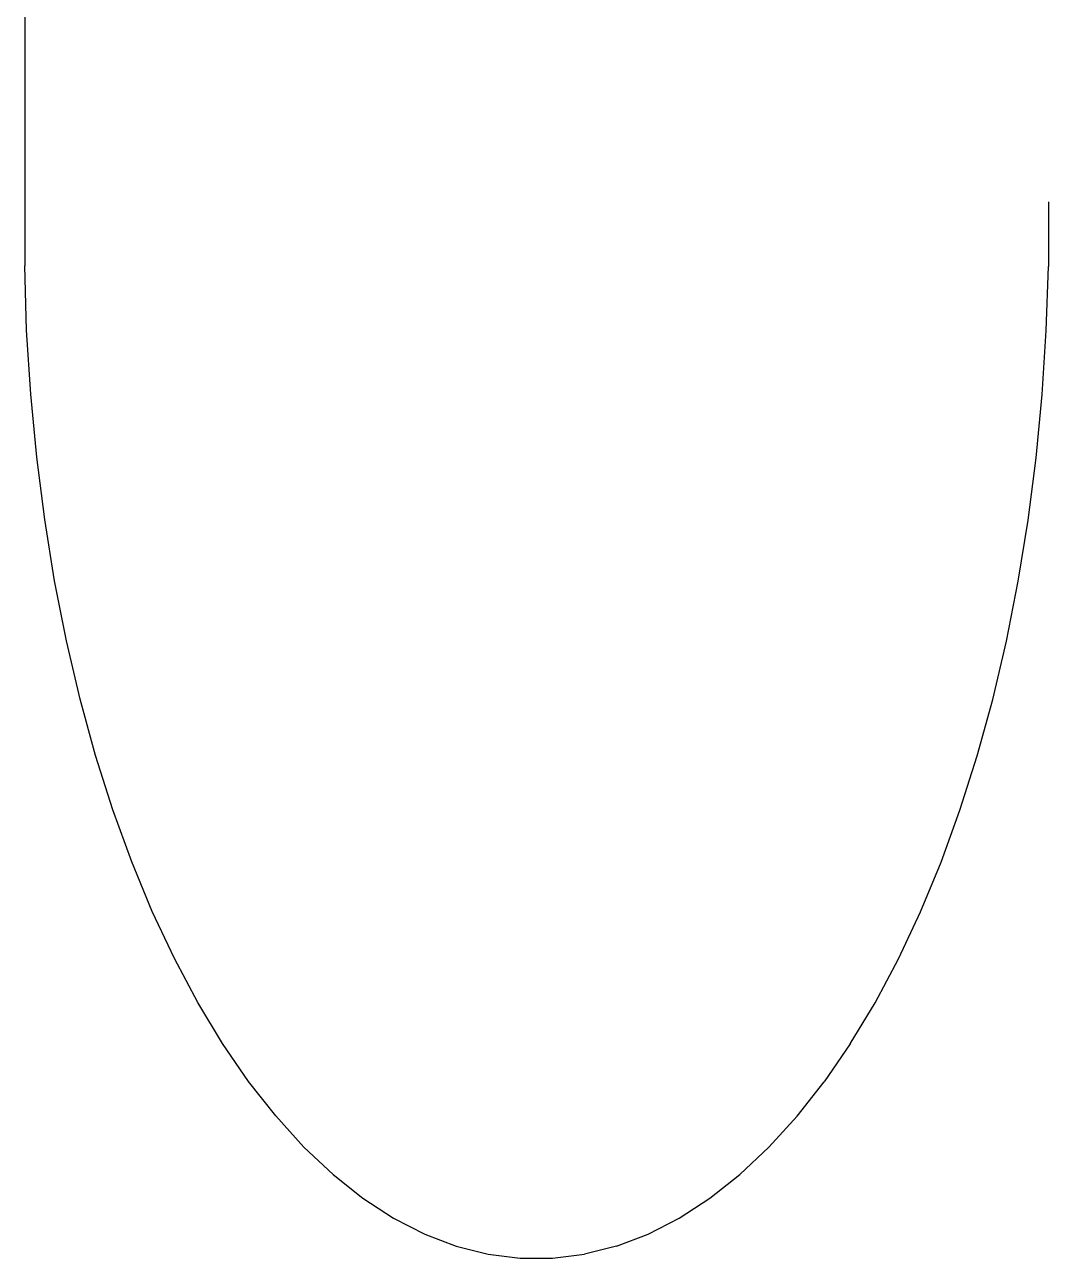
# Model space of a CAD drawing. Extents: x -35 to 41, y -65 to 61.
# Drawn here: x -15.09 to -1.09, y -15.93 to 0.93 of the extents above; entities that cross this region are included whole.
import ezdxf

# ---------------------------------------------------------------- set-up
doc = ezdxf.new("R2010")
doc.units = 0
doc.layers.get('0').update_dxf_attribs({"linetype": 'CONTINUOUS'})

msp = doc.modelspace()

# ---------------------------------------------------------------- linework, layer by layer
for p, q in [((-15.085, 16.508), (-15.085, -2.369)), ((-1.092, -1.495), (-1.092, -2.375)), ((-15.058, -3.247), (-15.085, -2.369)), ((-1.12, -3.253), (-1.092, -2.375)), ((-15.003, -4.119), (-15.058, -3.247)), ((-1.175, -4.125), (-1.12, -3.253)), ((-14.92, -4.983), (-15.003, -4.119)), ((-1.257, -4.989), (-1.175, -4.125)), ((-14.811, -5.835), (-14.92, -4.983)), ((-1.367, -5.841), (-1.257, -4.989)), ((-14.675, -6.672), (-14.811, -5.835)), ((-1.503, -6.677), (-1.367, -5.841)), ((-14.513, -7.489), (-14.675, -6.672)), ((-1.665, -7.495), (-1.503, -6.677)), ((-14.326, -8.285), (-14.513, -7.489)), ((-1.852, -8.291), (-1.665, -7.495)), ((-14.115, -9.056), (-14.326, -8.285)), ((-2.064, -9.061), (-1.852, -8.291)), ((-13.879, -9.799), (-14.115, -9.056)), ((-2.3, -9.804), (-2.064, -9.061)), ((-13.621, -10.51), (-13.879, -9.799)), ((-2.558, -10.515), (-2.3, -9.804)), ((-13.34, -11.188), (-13.621, -10.51)), ((-2.839, -11.193), (-2.558, -10.515)), ((-13.039, -11.829), (-13.34, -11.188)), ((-3.14, -11.834), (-2.839, -11.193)), ((-12.719, -12.432), (-13.039, -11.829)), ((-3.461, -12.436), (-3.14, -11.834)), ((-12.38, -12.992), (-12.719, -12.432)), ((-3.799, -12.996), (-3.461, -12.436)), ((-12.024, -13.509), (-12.38, -12.992)), ((-3.799, -12.996), (-4.155, -13.513)), ((-11.653, -13.981), (-12.024, -13.509)), ((-4.527, -13.984), (-4.155, -13.513)), ((-11.268, -14.405), (-11.653, -13.981)), ((-4.912, -14.407), (-4.527, -13.984)), ((-11.268, -14.405), (-10.87, -14.779)), ((-5.31, -14.782), (-4.912, -14.407)), ((-10.87, -14.779), (-10.461, -15.103)), ((-5.719, -15.105), (-5.31, -14.782)), ((-10.461, -15.103), (-10.043, -15.375)), ((-6.137, -15.377), (-5.719, -15.105)), ((-10.043, -15.375), (-9.617, -15.594)), ((-6.563, -15.596), (-6.137, -15.377)), ((-9.617, -15.594), (-9.185, -15.759)), ((-6.995, -15.76), (-6.563, -15.596)), ((-9.185, -15.759), (-8.749, -15.87)), ((-6.995, -15.76), (-7.431, -15.87)), ((-8.749, -15.87), (-8.31, -15.925)), ((-8.31, -15.925), (-7.87, -15.925)), ((-7.87, -15.925), (-7.431, -15.87))]:
    msp.add_line(p, q)

doc.saveas('drawing.dxf')
